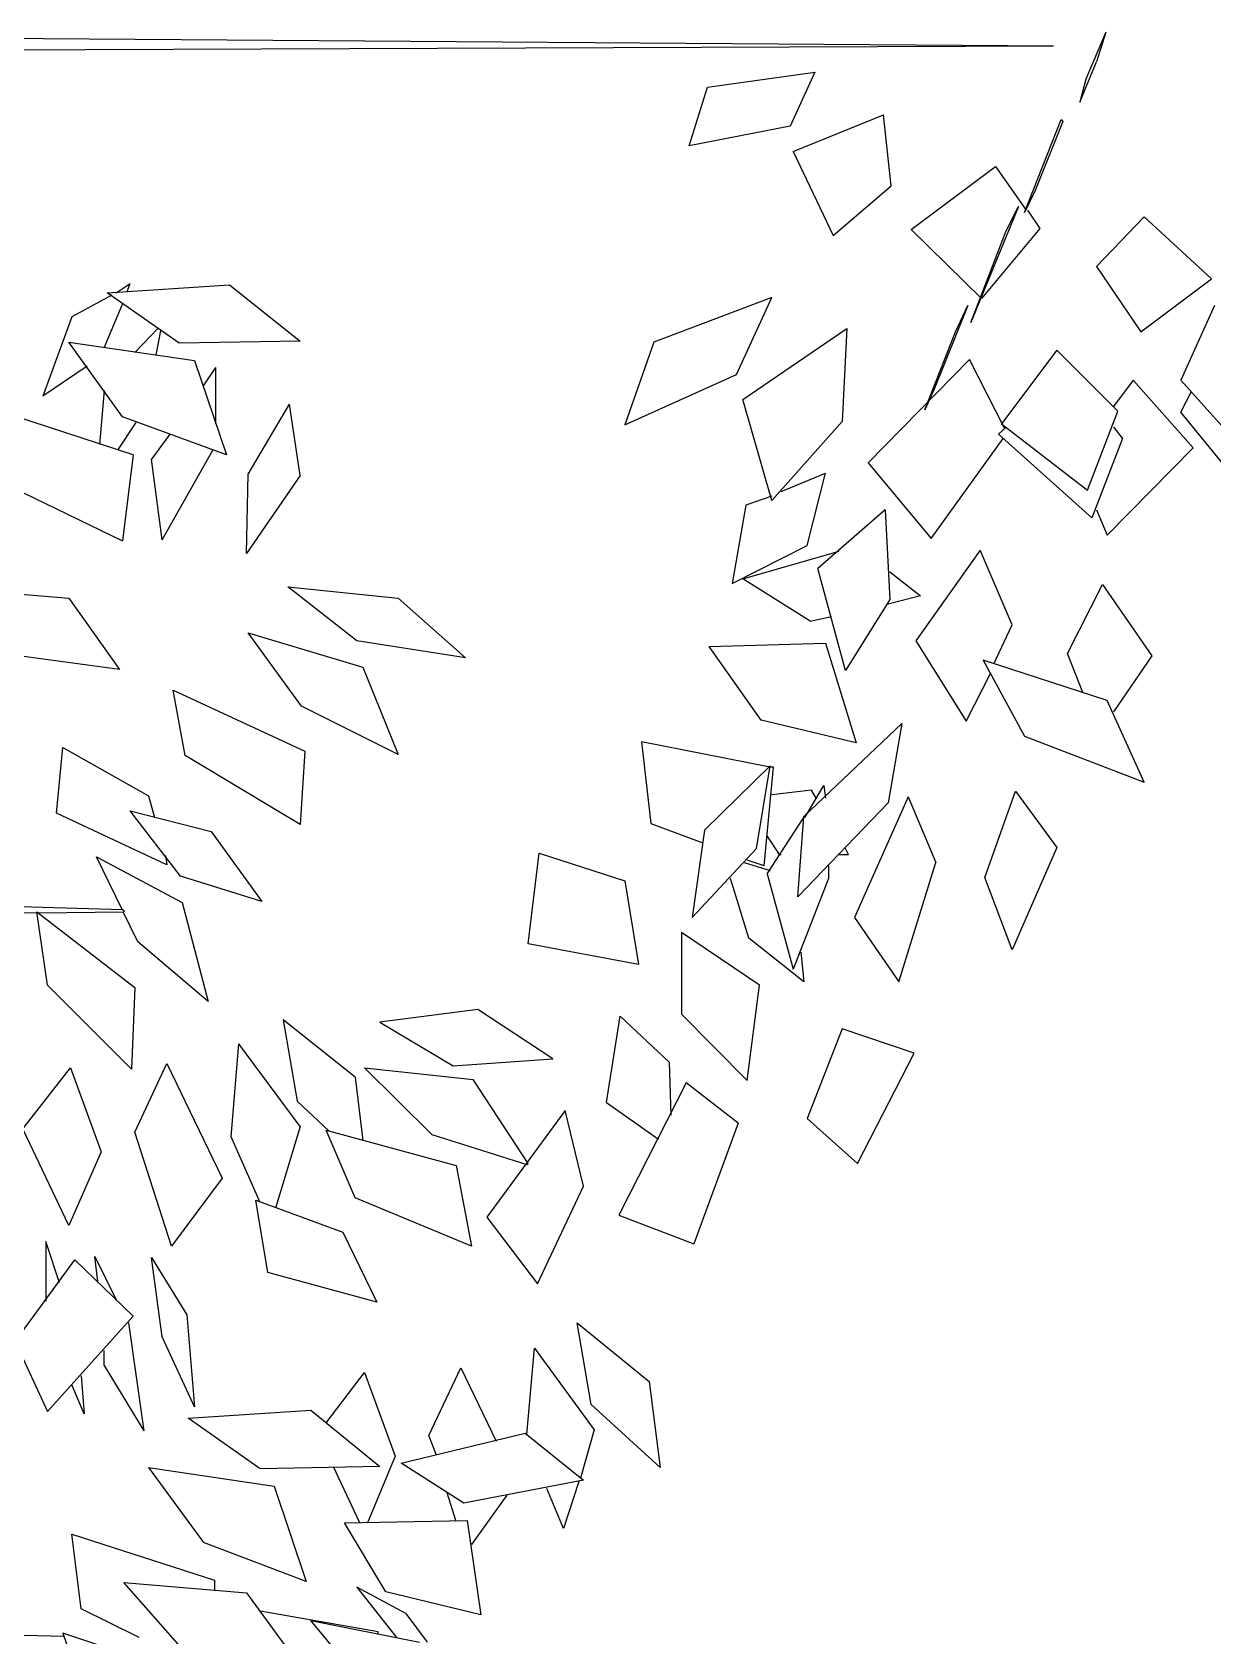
# Model space of a CAD drawing. Header units: millimetres. Extents: x 563079 to 571925, y 2063830 to 2067381.
# Drawn here: x 570977.929 to 570981.597, y 2066245.406 to 2066250.388 of the extents above; entities that cross this region are included whole.
import ezdxf

# ---------------------------------------------------------------- set-up
doc = ezdxf.new("R2010")
doc.units = ezdxf.units.MM
doc.header["$MEASUREMENT"] = 0
doc.layers.add('SO', color=48, linetype='Continuous')

# ---------------------------------------------------------------- blocks, each defined once
blk = doc.blocks.new('fasfsfsdf')
at = {"color": 99, "linetype": 'ByBlock'}
for p, q in [((596087.4468, 2065635.785), (596087.5086, 2065635.6387)), ((596087.4468, 2065635.785), (596087.4753, 2065635.6922)), ((596093.612, 2065635.785), (596087.6085, 2065635.7421)), ((596091.4998, 2065635.7279), (596087.6085, 2065635.7421)), ((596087.5276, 2065635.5673), (596087.4753, 2065635.6922)), ((596087.5086, 2065635.6387), (596087.5276, 2065635.5673)), ((596088.6836, 2065635.6137), (596088.3506, 2065635.6601)), ((596088.3506, 2065635.6601), (596088.4267, 2065635.4924)), ((596088.7407, 2065635.4317), (596088.6836, 2065635.6137)), ((596088.1128, 2065635.3069), (596088.1365, 2065635.5281)), ((596088.4172, 2065635.4139), (596088.1365, 2065635.5281)), ((596087.5847, 2065635.5138), (596087.58, 2065635.5067)), ((596087.58, 2065635.5067), (596087.6656, 2065635.2926)), ((596087.6989, 2065635.2248), (596087.5847, 2065635.5138)), ((596088.4267, 2065635.4924), (596088.7407, 2065635.4317)), ((596087.7893, 2065635.3675), (596087.6941, 2065635.2319)), ((596088.0509, 2065635.1713), (596087.7893, 2065635.3675)), ((596088.4172, 2065635.4139), (596088.2935, 2065635.1534)), ((596087.6656, 2065635.2926), (596087.6989, 2065635.2248)), ((596088.2935, 2065635.1534), (596088.1128, 2065635.3069)), ((596087.6894, 2065635.2319), (596087.6513, 2065635.1749)), ((596087.756, 2065635.1677), (596087.7179, 2065635.2426)), ((596087.7179, 2065635.2426), (596087.8654, 2065634.8823)), ((596087.1185, 2065635.0179), (596087.3278, 2065635.2105)), ((596087.3278, 2065635.2105), (596087.4753, 2065635.0571)), ((596087.6513, 2065635.1749), (596087.8321, 2065634.9572)), ((596087.8654, 2065634.8823), (596087.756, 2065635.1677)), ((596087.8321, 2065634.9572), (596088.0509, 2065635.1713)), ((596087.4753, 2065635.0571), (596087.3373, 2065634.8537)), ((596087.3373, 2065634.8537), (596087.1185, 2065635.0179)), ((596090.1678, 2065635), (596089.949, 2065634.8252)), ((596090.5484, 2065634.9751), (596090.1678, 2065635)), ((596090.3248, 2065634.8181), (596090.5484, 2065634.9751)), ((596090.5199, 2065634.9751), (596090.477, 2065635.0036)), ((596090.4866, 2065634.9786), (596090.477, 2065635.0036)), ((596087.109, 2065634.9358), (596087.2137, 2065634.7039)), ((596087.8321, 2065634.9572), (596087.8321, 2065634.9572)), ((596087.8749, 2065634.9358), (596087.9796, 2065634.6754)), ((596087.913, 2065634.8537), (596087.8749, 2065634.9358)), ((596088.5932, 2065634.7217), (596088.4838, 2065634.9608)), ((596088.4838, 2065634.9608), (596088.8501, 2065634.8216)), ((596090.5579, 2065634.8038), (596090.5008, 2065634.9394)), ((596090.5341, 2065634.9679), (596090.6578, 2065634.9001)), ((596090.6578, 2065634.9001), (596090.7482, 2065634.6539)), ((596088.0081, 2065634.6111), (596087.913, 2065634.8537)), ((596088.5742, 2065634.6432), (596088.2507, 2065634.8644)), ((596088.2507, 2065634.8644), (596088.265, 2065634.5755)), ((596088.8501, 2065634.8216), (596088.9405, 2065634.5648)), ((596089.949, 2065634.8252), (596090.3248, 2065634.8181)), ((596090.6673, 2065634.8216), (596090.2772, 2065634.7645)), ((596090.3962, 2065634.7824), (596090.3819, 2065634.8573)), ((596090.4628, 2065634.7895), (596090.3914, 2065634.8644)), ((596090.5008, 2065634.5897), (596090.6673, 2065634.8216)), ((596087.4087, 2065634.6076), (596087.599, 2065634.7967)), ((596087.599, 2065634.7967), (596087.7702, 2065634.5683)), ((596087.7607, 2065634.554), (596087.8701, 2065634.7681)), ((596087.8701, 2065634.7681), (596088.1841, 2065634.447)), ((596088.9405, 2065634.5648), (596088.5932, 2065634.7217)), ((596090.2772, 2065634.7645), (596090.1773, 2065634.472)), ((596090.2106, 2065634.5683), (596090.2106, 2065634.7431)), ((596090.2487, 2065634.6861), (596090.2106, 2065634.7431)), ((596090.6102, 2065634.7467), (596090.7482, 2065634.6539)), ((596087.2137, 2065634.7039), (596086.9711, 2065634.4327)), ((596087.1756, 2065634.4934), (596087.3611, 2065634.7039)), ((596087.3611, 2065634.7039), (596087.423, 2065634.6218)), ((596087.9796, 2065634.6754), (596088.0081, 2065634.6111)), ((596090.5579, 2065634.6718), (596090.5722, 2065634.5041)), ((596087.2137, 2065634.604), (596087.1804, 2065634.6682)), ((596088.4838, 2065634.3293), (596088.5742, 2065634.6432)), ((596089.949, 2065634.4078), (596089.9823, 2065634.629)), ((596090.1107, 2065634.4113), (596089.9823, 2065634.629)), ((596086.952, 2065634.2829), (596087.2137, 2065634.604)), ((596087.5038, 2065634.3614), (596087.4087, 2065634.6076)), ((596088.265, 2065634.5755), (596088.4838, 2065634.3293)), ((596090.1773, 2065634.472), (596090.5008, 2065634.5897)), ((596090.5151, 2065634.4863), (596090.458, 2065634.5719)), ((596090.4675, 2065634.472), (596090.9052, 2065634.6147)), ((596087.423, 2065634.5576), (596087.3944, 2065634.5219)), ((596087.3944, 2065634.5219), (596087.4896, 2065634.2758)), ((596087.4896, 2065634.2758), (596087.7798, 2065634.5362)), ((596087.7702, 2065634.5683), (596087.5038, 2065634.3614)), ((596087.7798, 2065634.5362), (596087.756, 2065634.5576)), ((596087.9891, 2065634.2115), (596087.7655, 2065634.5219)), ((596090.3534, 2065634.5362), (596090.4104, 2065634.4577)), ((596087.1756, 2065634.4934), (596087.442, 2065634.2222)), ((596090.3771, 2065634.208), (596090.2202, 2065634.4863)), ((596090.4675, 2065634.472), (596090.5008, 2065634.2044)), ((596088.1841, 2065634.447), (596087.9891, 2065634.2115)), ((596090.3771, 2065634.208), (596090.4104, 2065634.4577)), ((596088.4553, 2065634.3578), (596088.3173, 2065634.4149)), ((596088.3744, 2065634.1901), (596088.3173, 2065634.4149)), ((596089.949, 2065634.4078), (596090.1155, 2065634.1652)), ((596090.1155, 2065634.1652), (596090.1107, 2065634.4113)), ((596090.8766, 2065634.3864), (596090.5008, 2065634.2044)), ((596088.4838, 2065634.3435), (596088.5647, 2065634.315)), ((596087.4753, 2065634.3007), (596087.442, 2065634.2222)), ((596088.1318, 2065634.3007), (596088.1175, 2065634.0224)), ((596088.1318, 2065634.3007), (596088.3411, 2065634.1188)), ((596088.5647, 2065634.315), (596088.6075, 2065634.0724)), ((596087.7369, 2065633.9439), (596087.8368, 2065634.1759)), ((596087.8368, 2065634.1759), (596088.0366, 2065633.894)), ((596088.5742, 2065634.0867), (596088.2745, 2065634.1723)), ((596088.6075, 2065634.0724), (596088.3744, 2065634.1901)), ((596088.1175, 2065634.1081), (596088.0224, 2065634.0331)), ((596088.2555, 2065633.8012), (596088.3411, 2065634.1188)), ((596088.3649, 2065633.9547), (596088.5742, 2065634.0867)), ((596087.4563, 2065634.0688), (596087.304, 2065633.8476)), ((596087.5657, 2065633.8548), (596087.4563, 2065634.0688)), ((596088.0224, 2065634.0331), (596088.1223, 2065634.0082)), ((596088.1175, 2065634.0224), (596088.2555, 2065633.8012)), ((596089.6445, 2065634.026), (596089.4352, 2065633.8405)), ((596089.9871, 2065634.0617), (596089.6445, 2065634.026)), ((596089.773, 2065633.894), (596089.9871, 2065634.0617)), ((596090.6673, 2065634.026), (596090.5103, 2065633.8048)), ((596091.0479, 2065634.0581), (596090.6673, 2065634.026)), ((596087.794, 2065633.8226), (596087.7369, 2065633.9439)), ((596088.3649, 2065633.9547), (596088.2983, 2065633.9689)), ((596088.0366, 2065633.894), (596087.8797, 2065633.6442)), ((596088.3173, 2065633.8869), (596088.2222, 2065633.5765)), ((596088.6789, 2065633.8762), (596088.3173, 2065633.8869)), ((596088.5171, 2065633.6478), (596088.6789, 2065633.8762)), ((596089.4352, 2065633.8405), (596089.773, 2065633.894)), ((596090.1107, 2065633.919), (596089.754, 2065633.8119)), ((596089.9442, 2065633.6906), (596090.1107, 2065633.919)), ((596087.304, 2065633.8476), (596087.423, 2065633.6728)), ((596087.442, 2065633.7085), (596087.8273, 2065633.8333)), ((596087.5181, 2065633.7334), (596087.5657, 2065633.8548)), ((596087.8273, 2065633.8333), (596087.6989, 2065633.5979)), ((596090.5103, 2065633.8048), (596090.8766, 2065633.8548)), ((596087.8797, 2065633.6442), (596087.8035, 2065633.7941)), ((596089.754, 2065633.8119), (596089.6445, 2065633.5408)), ((596090.3438, 2065633.7406), (596089.9347, 2065633.5515)), ((596090.3058, 2065633.5372), (596090.3438, 2065633.7406)), ((596087.3278, 2065633.4552), (596087.442, 2065633.7085)), ((596089.6445, 2065633.5408), (596089.9442, 2065633.6906)), ((596088.3839, 2065633.3481), (596088.0795, 2065633.6371)), ((596088.0795, 2065633.6371), (596088.1223, 2065633.3909)), ((596088.2222, 2065633.5765), (596088.5171, 2065633.6478)), ((596087.6989, 2065633.5979), (596087.3278, 2065633.4552)), ((596088.4886, 2065633.5015), (596088.8882, 2065633.58)), ((596088.8882, 2065633.58), (596088.8596, 2065633.3267)), ((596089.9347, 2065633.5515), (596089.949, 2065633.3231)), ((596089.949, 2065633.3231), (596090.3058, 2065633.5372)), ((596090.6864, 2065633.5622), (596090.42, 2065633.4123)), ((596090.7054, 2065633.3588), (596090.6864, 2065633.5622)), ((596088.5076, 2065633.1947), (596088.4791, 2065633.5015)), ((596088.4791, 2065633.5015), (596088.4886, 2065633.5015)), ((596088.4886, 2065633.5051), (596088.6931, 2065633.3053)), ((596088.5314, 2065633.2482), (596088.4886, 2065633.5051)), ((596087.7274, 2065633.4266), (596087.599, 2065633.2518)), ((596087.8226, 2065633.159), (596087.7274, 2065633.4266)), ((596088.3221, 2065633.4445), (596088.3173, 2065633.4052)), ((596088.3792, 2065633.3481), (596088.3221, 2065633.4445)), ((596088.3459, 2065633.4052), (596088.3601, 2065633.4302)), ((596088.3601, 2065633.4302), (596088.4838, 2065633.4159)), ((596088.0604, 2065633.4088), (596087.9748, 2065633.2054)), ((596088.0604, 2065633.4088), (596088.2269, 2065633.0341)), ((596088.1223, 2065633.3909), (596088.4029, 2065633.0984)), ((596090.42, 2065633.4123), (596090.4009, 2065633.3446)), ((596088.3839, 2065633.3446), (596088.3792, 2065633.3481)), ((596088.4029, 2065633.0984), (596088.3839, 2065633.3481)), ((596088.4981, 2065633.1697), (596088.3839, 2065633.3446)), ((596088.8596, 2065633.3267), (596088.6979, 2065633.2661)), ((596090.477, 2065633.366), (596090.2249, 2065633.3017)), ((596090.3201, 2065633.1626), (596090.477, 2065633.366)), ((596090.3629, 2065633.1983), (596090.7054, 2065633.3588)), ((596088.46, 2065633.2304), (596088.4981, 2065633.2875)), ((596088.6931, 2065633.3053), (596088.7312, 2065633.0341)), ((596090.2249, 2065633.3017), (596090.0679, 2065633.0841)), ((596087.599, 2065633.2518), (596087.7369, 2065632.9342)), ((596088.246, 2065633.2304), (596088.2555, 2065633.2482)), ((596088.2745, 2065633.2304), (596088.246, 2065633.2304)), ((596088.46, 2065633.2304), (596088.4553, 2065633.2304)), ((596088.7312, 2065633.0341), (596088.5314, 2065633.2482)), ((596089.2069, 2065633.2339), (596088.9405, 2065633.1483)), ((596089.2402, 2065632.9521), (596089.2069, 2065633.2339)), ((596090.3676, 2065633.2268), (596090.3629, 2065633.1983)), ((596088.089, 2065632.8344), (596087.9748, 2065633.2054)), ((596088.3078, 2065633.1947), (596088.3078, 2065633.1555)), ((596088.5694, 2065633.2054), (596088.4886, 2065633.1804)), ((596088.5076, 2065633.1947), (596088.5599, 2065633.2125)), ((596090.5817, 2065633.2232), (596090.3153, 2065633.0805)), ((596090.5019, 2065633.0592), (596090.5817, 2065633.2232)), ((596087.7369, 2065632.9342), (596087.8226, 2065633.159)), ((596088.3078, 2065633.1555), (596088.4172, 2065632.8736)), ((596088.4981, 2065633.1697), (596088.4172, 2065632.8736)), ((596088.5552, 2065632.9699), (596088.6123, 2065633.1555)), ((596088.9405, 2065633.1483), (596088.8977, 2065632.8879)), ((596090.0679, 2065633.0841), (596090.3201, 2065633.1626)), ((596090.3153, 2065633.0805), (596090.2344, 2065632.7737)), ((596091.566, 2065633.0914), (596090.5008, 2065633.0591)), ((596088.2269, 2065633.0341), (596088.089, 2065632.8344)), ((596090.4533, 2065632.9592), (596090.4984, 2065633.052)), ((596090.7672, 2065633.052), (596090.4628, 2065632.8165)), ((596090.5008, 2065633.0591), (596090.4961, 2065633.0556)), ((596090.4961, 2065633.0556), (596090.4961, 2065633.052)), ((596090.7625, 2065633.0484), (596090.4961, 2065633.052)), ((596090.7339, 2065632.8236), (596090.7672, 2065633.052)), ((596090.7625, 2065633.0484), (596091.5612, 2065633.0377)), ((596088.5219, 2065632.8236), (596088.7645, 2065632.9878)), ((596088.7645, 2065632.9878), (596088.7645, 2065632.7345)), ((596088.3839, 2065632.8344), (596088.5552, 2065632.9699)), ((596088.3934, 2065632.9271), (596088.3839, 2065632.8344)), ((596088.8977, 2065632.8879), (596089.2402, 2065632.9521)), ((596090.2344, 2065632.7737), (596090.4533, 2065632.9592)), ((596088.5599, 2065632.5275), (596088.5219, 2065632.8236)), ((596090.4628, 2065632.8165), (596090.4723, 2065632.5632)), ((596090.4723, 2065632.5632), (596090.7339, 2065632.8236)), ((596088.5599, 2065632.5275), (596088.7645, 2065632.7345)), ((596088.9548, 2065632.7273), (596088.8025, 2065632.5846)), ((596088.9976, 2065632.4597), (596088.9548, 2065632.7273)), ((596089.1641, 2065632.5953), (596089.3972, 2065632.7487)), ((596089.3972, 2065632.7487), (596089.7016, 2065632.7095)), ((596088.0414, 2065632.6131), (596088.265, 2065632.6881)), ((596088.265, 2065632.6881), (596088.3744, 2065632.4098)), ((596089.7016, 2065632.7095), (596089.4733, 2065632.5739)), ((596089.7777, 2065632.5382), (596090.0013, 2065632.7166)), ((596090.0013, 2065632.7166), (596089.9585, 2065632.4633)), ((596089.949, 2065632.3848), (596090.1393, 2065632.6417)), ((596090.1631, 2065632.3527), (596090.1393, 2065632.6417)), ((596088.2174, 2065632.2706), (596088.0414, 2065632.6131)), ((596088.8025, 2065632.5846), (596088.7978, 2065632.4205)), ((596089.4733, 2065632.5739), (596089.1641, 2065632.5953)), ((596090.3629, 2065632.581), (596090.1916, 2065632.2243)), ((596090.4628, 2065632.367), (596090.3629, 2065632.581)), ((596089.2402, 2065632.2706), (596089.4115, 2065632.5311)), ((596089.7492, 2065632.5668), (596089.4115, 2065632.5311)), ((596089.5399, 2065632.3598), (596089.7492, 2065632.5668)), ((596089.7777, 2065632.5382), (596089.754, 2065632.342)), ((596090.6626, 2065632.5668), (596090.5674, 2065632.3063)), ((596090.81, 2065632.3777), (596090.6626, 2065632.5668)), ((596088.5885, 2065632.3955), (596088.7502, 2065632.5204)), ((596088.7502, 2065632.5204), (596088.9595, 2065632.1101)), ((596088.9976, 2065632.4597), (596088.8358, 2065632.3456)), ((596089.0689, 2065632.1993), (596089.126, 2065632.4348)), ((596089.126, 2065632.4348), (596089.3686, 2065632.1029)), ((596089.9585, 2065632.4633), (596089.8586, 2065632.3705)), ((596088.3744, 2065632.4098), (596088.2174, 2065632.2706)), ((596088.5885, 2065632.3955), (596088.7264, 2065632.0209)), ((596089.949, 2065632.3848), (596090.0251, 2065632.1315)), ((596090.6673, 2065632.078), (596090.81, 2065632.3777)), ((596089.5399, 2065632.3598), (596089.245, 2065632.2671)), ((596089.8681, 2065632.3741), (596089.4638, 2065632.2635)), ((596089.7777, 2065632.1636), (596089.8681, 2065632.3741)), ((596090.0727, 2065632.1493), (596090.1631, 2065632.3527)), ((596090.3486, 2065632.0137), (596090.4628, 2065632.367)), ((596090.5674, 2065632.3063), (596090.6673, 2065632.078)), ((596089.245, 2065632.2671), (596089.2402, 2065632.2706)), ((596089.4638, 2065632.2635), (596089.4162, 2065632.0137)), ((596089.2117, 2065631.896), (596089.0689, 2065632.1993)), ((596090.1916, 2065632.2243), (596090.3486, 2065632.0137)), ((596089.4162, 2065632.0137), (596089.7777, 2065632.1636)), ((596090.087, 2065632.1565), (596089.8158, 2065632.0566)), ((596090.0489, 2065631.9317), (596090.087, 2065632.1565)), ((596088.9595, 2065632.1101), (596088.7264, 2065632.0209)), ((596089.3686, 2065632.1029), (596089.2117, 2065631.896)), ((596089.8158, 2065632.0566), (596089.7111, 2065631.8389)), ((596090.5865, 2065631.9816), (596090.5199, 2065631.8461)), ((596090.5769, 2065631.9031), (596090.5865, 2065631.9816)), ((596090.6959, 2065631.8996), (596090.7387, 2065632.028)), ((596090.7387, 2065632.028), (596090.7387, 2065631.8425)), ((596089.7111, 2065631.8389), (596090.0489, 2065631.9317)), ((596090.4104, 2065631.9781), (596090.301, 2065631.7997)), ((596090.3771, 2065631.7319), (596090.4104, 2065631.9781)), ((596090.6483, 2065631.9709), (596090.4675, 2065631.7961)), ((596090.8338, 2065631.7176), (596090.6483, 2065631.9709)), ((596090.301, 2065631.7997), (596090.2772, 2065631.5143)), ((596090.4675, 2065631.7961), (596090.7339, 2065631.5)), ((596089.088, 2065631.7747), (596088.8644, 2065631.5927)), ((596089.0452, 2065631.5214), (596089.088, 2065631.7747)), ((596090.2772, 2065631.5143), (596090.3771, 2065631.7319)), ((596090.4818, 2065631.7747), (596090.4342, 2065631.4393)), ((596089.2212, 2065631.6962), (596089.0356, 2065631.4429)), ((596089.245, 2065631.4286), (596089.2212, 2065631.6962)), ((596090.5579, 2065631.6427), (596090.5579, 2065631.6891)), ((596090.8338, 2065631.7176), (596090.7339, 2065631.5)), ((596089.4495, 2065631.6356), (596089.3401, 2065631.4072)), ((596089.5494, 2065631.4251), (596089.4495, 2065631.6356)), ((596090.5579, 2065631.6427), (596090.4342, 2065631.4393)), ((596088.8644, 2065631.5927), (596088.8311, 2065631.3252)), ((596089.7492, 2065631.6213), (596089.6541, 2065631.3608)), ((596089.8681, 2065631.4643), (596089.7492, 2065631.6213)), ((596090.6293, 2065631.6106), (596090.6198, 2065631.4928)), ((596090.6198, 2065631.4928), (596090.6578, 2065631.582)), ((596088.8311, 2065631.3252), (596089.0452, 2065631.5214)), ((596089.9157, 2065631.5035), (596089.7016, 2065631.3287)), ((596090.2963, 2065631.4786), (596089.9157, 2065631.5035)), ((596089.0356, 2065631.4429), (596089.0785, 2065631.293)), ((596089.2497, 2065631.4322), (596089.0689, 2065631.2859)), ((596089.635, 2065631.3394), (596089.2497, 2065631.4322)), ((596090.0727, 2065631.3216), (596090.2963, 2065631.4786)), ((596089.5256, 2065631.3644), (596089.5494, 2065631.4251)), ((596089.44, 2065631.2146), (596089.635, 2065631.3394)), ((596089.6541, 2065631.3608), (596089.7397, 2065631.1539)), ((596089.0689, 2065631.2859), (596089.44, 2065631.2146)), ((596089.0832, 2065631.2823), (596089.1308, 2065631.1361)), ((596089.7016, 2065631.3287), (596090.0727, 2065631.3216)), ((596089.7635, 2065631.1539), (596089.8443, 2065631.3252)), ((596090.42, 2065631.3252), (596090.0299, 2065631.2681)), ((596090.42, 2065631.3252), (596090.2487, 2065631.0932)), ((596089.1308, 2065631.1361), (596089.1831, 2065631.2609)), ((596089.3068, 2065631.2395), (596089.4162, 2065631.0861)), ((596089.4638, 2065631.1575), (596089.4923, 2065631.2467)), ((596090.0299, 2065631.2681), (596089.93, 2065630.9719)), ((596089.4305, 2065631.161), (596089.3877, 2065630.8685)), ((596089.811, 2065631.1539), (596089.4305, 2065631.161)), ((596089.6826, 2065630.9398), (596089.811, 2065631.1539)), ((596089.93, 2065630.9719), (596090.2487, 2065631.0932)), ((596090.6578, 2065631.1182), (596090.2154, 2065630.9755)), ((596090.6293, 2065630.8863), (596090.6578, 2065631.1182)), ((596089.3877, 2065630.8685), (596089.6826, 2065630.9398)), ((596089.6208, 2065630.872), (596089.773, 2065630.9541)), ((596089.773, 2065630.9541), (596089.6493, 2065630.7971)), ((596090.1155, 2065630.9363), (596089.9538, 2065630.7151)), ((596090.4961, 2065630.9684), (596090.1155, 2065630.9363)), ((596090.2154, 2065630.9755), (596090.2154, 2065630.9434)), ((596090.3201, 2065630.7686), (596090.4961, 2065630.9684)), ((596090.4485, 2065630.7971), (596090.6293, 2065630.8863)), ((596089.6208, 2065630.872), (596089.5542, 2065630.7828)), ((596089.9157, 2065630.8506), (596089.5779, 2065630.7828)), ((596089.7064, 2065630.815), (596090.0727, 2065630.8792)), ((596089.7444, 2065630.6437), (596089.9157, 2065630.8506)), ((596089.7064, 2065630.8078), (596089.7064, 2065630.815)), ((596090.3201, 2065630.6901), (596090.6864, 2065630.8114)), ((596090.6864, 2065630.8114), (596090.5912, 2065630.5367)), ((596090.6816, 2065630.8007), (596090.9908, 2065630.8078))]:
    blk.add_line(p, q, dxfattribs=at)

msp = doc.modelspace()

# ---------------------------------------------------------------- block references
at = {"layer": 'SO', "color": 4, "xscale": -1}
msp.add_blockref('fasfsfsdf', (1167068.71048, 614.60337), dxfattribs=at)

doc.saveas('drawing.dxf')
